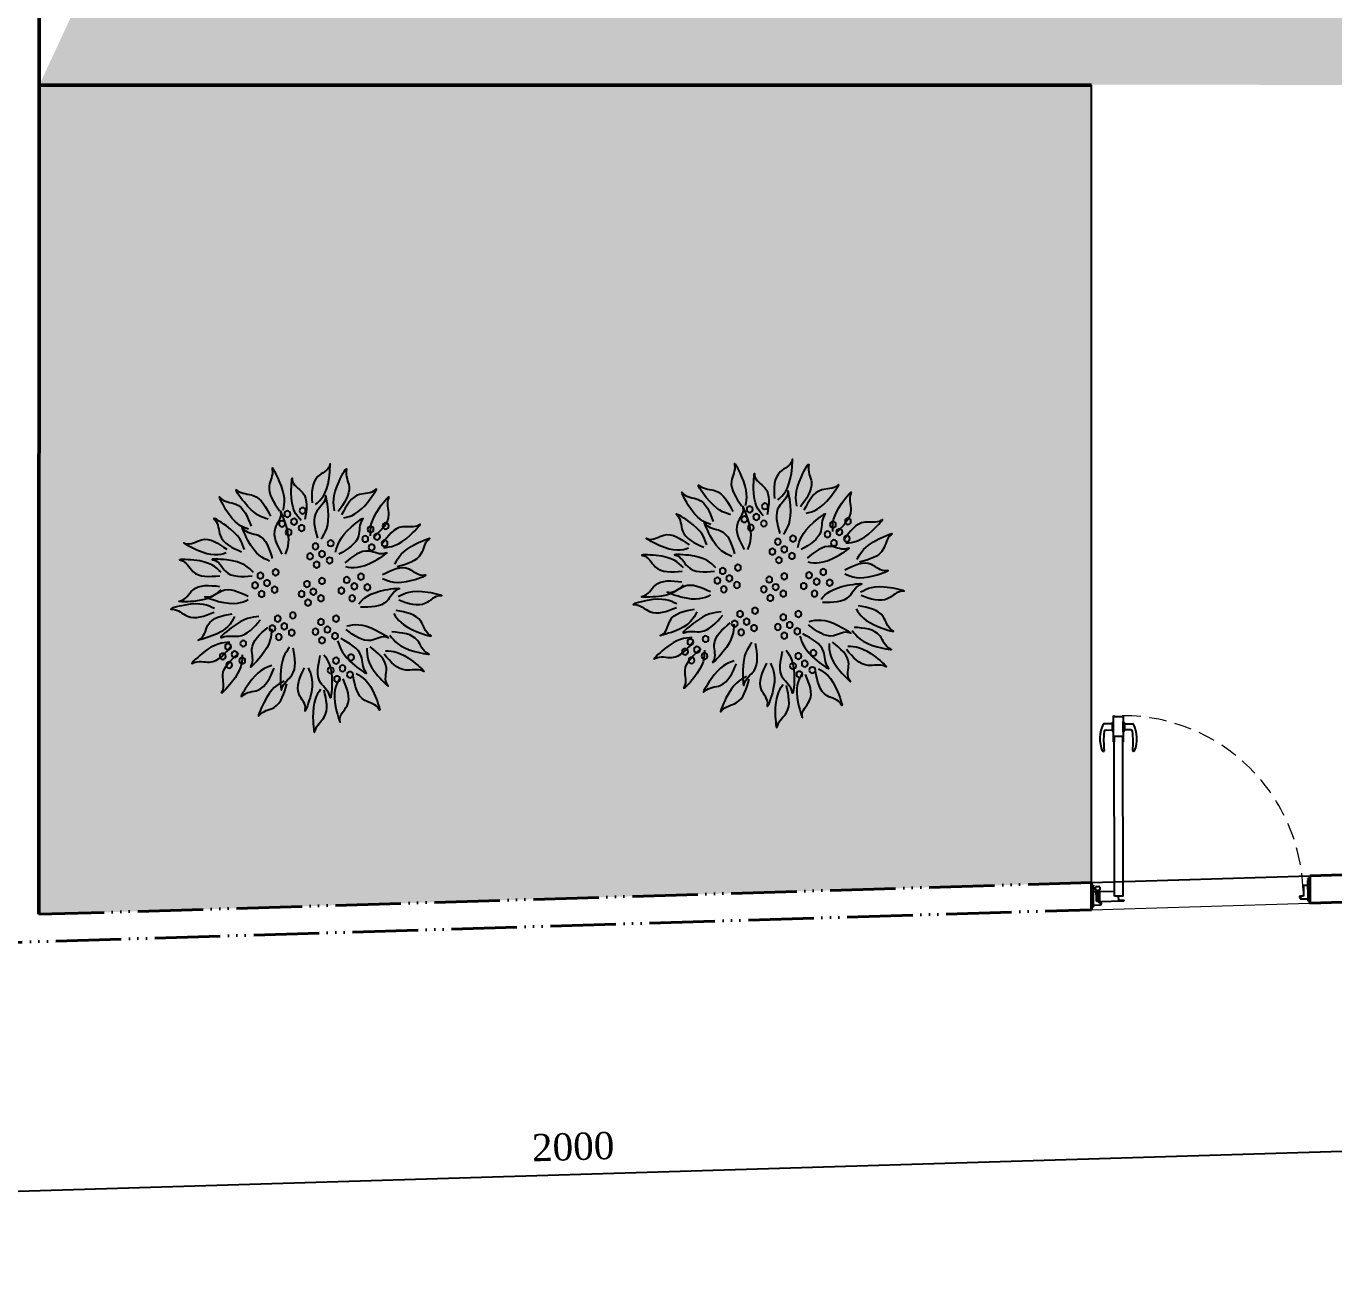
# Model space of a CAD drawing. Header units: centimetres. Extents: x -48696 to 156237, y -5617 to 29024.
# Drawn here: x 88736.1 to 89215.7, y 11829.7 to 12291.3 of the extents above; entities that cross this region are included whole.
import ezdxf

# ---------------------------------------------------------------- set-up
doc = ezdxf.new("R2010")
doc.units = ezdxf.units.CM
doc.linetypes.add('ACAD_ISO06W100', pattern=[36, 24, -3, 0, -3, 0, -3, 0, -3])
doc.linetypes.add('HIDDEN', pattern=[9.525, 6.35, -3.175])
for name, color, linetype, lineweight in [('Corte Planta', 4, 'ACAD_ISO06W100', 40), ('Parede Baixa', 5, 'Continuous', 50), ('Portas - Janelas', 2, 'Continuous', 20), ('Projeção Portas', 55, 'HIDDEN', 5)]:
    doc.layers.add(name, color=color, linetype=linetype, lineweight=lineweight)
doc.layers.add('paisajismo', color=7, linetype='Continuous')
doc.layers.add('PN010', color=1, linetype='Continuous')
doc.styles.add('Valéria', font='romantic.ttf', dxfattribs={"height": 10})
doc.dimstyles.new('Cota - 50', dxfattribs={"dimtxt": 10, "dimasz": 5, "dimexe": 10, "dimexo": 20, "dimgap": 5, "dimtad": 1, "dimtxsty": 'Valéria', "dimblk": 'DOT', "dimcen": 0, "dimclrd": 12, "dimclre": 12, "dimclrt": 2, "dimazin": 2, "dimtfac": 1, "dimtix": 1, "dimtmove": 0, "dimatfit": 3, "dimldrblk": 'DOT', "dimfxl": 1, "dimarcsym": 0})

# ---------------------------------------------------------------- blocks, each defined once
blk = doc.blocks.new('A$C375069E9')
at = {"layer": 'paisajismo', "color": 221}
for centre in [(1.295, 2.06), (0.523, 1.919), (1.375, 1.959), (1.436, 2.03), (1.486, 1.939), (0.603, 1.819), (0.663, 1.889), (0.713, 1.799), (1.305, 1.899), (1.426, 1.859), (0.533, 1.759), (0.653, 1.719), (1.034, 1.759), (1.175, 1.729), (1.044, 1.598), (1.115, 1.658), (1.165, 1.558), (1.225, 1.638), (0.753, 1.448), (1.546, 1.488), (1.687, 1.458), (0.693, 1.348), (0.814, 1.358), (0.884, 1.418), (0.934, 1.317), (1.115, 1.408), (1.255, 1.378), (1.556, 1.327), (1.626, 1.388), (1.737, 1.368), (0.834, 1.247), (1.125, 1.247), (1.195, 1.307), (1.245, 1.207), (1.305, 1.287), (1.677, 1.287), (1.386, 1.087), (0.984, 1.057), (1.064, 0.956), (1.125, 1.027), (1.466, 0.986), (1.526, 1.057), (1.576, 0.966), (0.994, 0.896), (1.115, 0.856), (1.175, 0.936), (1.396, 0.926), (1.516, 0.886), (1.847, 0.826), (1.927, 0.726), (1.988, 0.796), (2.038, 0.706), (0.844, 0.696), (0.924, 0.595), (0.984, 0.666), (1.857, 0.666), (1.978, 0.625), (0.854, 0.535), (0.974, 0.495), (1.034, 0.575)]:
    blk.add_circle(centre, 0.0284, dxfattribs=at)
at = {"layer": 'paisajismo', "color": 124}
for points in [[(0.998, 2.06), (0.956, 2.334), (0.888, 2.44), (0.889, 2.435), (0.863, 2.285), (0.965, 2.054)], [(1.176, 2.118), (1.049, 2.364), (1.042, 2.49), (1.043, 2.485), (1.153, 2.379), (1.207, 2.133)], [(1.475, 2.065), (1.512, 2.34), (1.578, 2.447), (1.577, 2.442), (1.606, 2.292), (1.509, 2.06)], [(1.308, 1.969), (1.401, 2.229), (1.391, 2.355), (1.391, 2.35), (1.296, 2.23), (1.275, 1.979)], [(0.664, 1.826), (0.579, 2.089), (0.495, 2.183), (0.497, 2.179), (0.495, 2.026), (0.632, 1.814)], [(0.912, 1.994), (0.683, 2.149), (0.616, 2.257), (0.62, 2.253), (0.767, 2.212), (0.932, 2.022)], [(1.122, 1.799), (1.058, 2.068), (1.082, 2.193), (1.082, 2.187), (1.163, 2.058), (1.156, 1.806)], [(1.614, 1.981), (1.84, 2.142), (1.904, 2.25), (1.9, 2.247), (1.754, 2.203), (1.593, 2.009)], [(1.798, 1.89), (2.008, 2.07), (2.062, 2.185), (2.059, 2.181), (1.917, 2.123), (1.775, 1.916)], [(1.453, 1.657), (1.451, 1.934), (1.501, 2.049), (1.5, 2.044), (1.55, 1.9), (1.487, 1.656)], [(0.543, 1.718), (0.292, 1.836), (0.209, 1.931), (0.213, 1.928), (0.366, 1.911), (0.558, 1.749)], [(0.988, 1.675), (0.841, 1.91), (0.737, 1.981), (0.74, 1.977), (0.775, 1.828), (0.959, 1.656)], [(1.836, 1.699), (2.004, 1.919), (2.114, 1.98), (2.111, 1.977), (2.062, 1.832), (1.862, 1.678)], [(1.602, 1.593), (1.803, 1.784), (1.851, 1.901), (1.848, 1.896), (1.709, 1.832), (1.578, 1.618)], [(0.438, 1.564), (0.237, 1.755), (0.118, 1.797), (0.122, 1.794), (0.194, 1.659), (0.415, 1.539)], [(2.005, 1.668), (2.28, 1.695), (2.39, 1.758), (2.385, 1.756), (2.236, 1.791), (2.001, 1.702)], [(0.896, 1.541), (0.624, 1.594), (0.52, 1.667), (0.525, 1.665), (0.677, 1.685), (0.903, 1.575)], [(1.751, 1.486), (2.002, 1.603), (2.129, 1.605), (2.124, 1.604), (2.013, 1.498), (1.765, 1.455)], [(2.053, 1.488), (2.306, 1.601), (2.432, 1.601), (2.427, 1.6), (2.315, 1.496), (2.066, 1.456)], [(0.553, 1.432), (0.276, 1.415), (0.158, 1.46), (0.163, 1.459), (0.305, 1.517), (0.551, 1.466)], [(0.773, 1.195), (0.528, 1.324), (0.402, 1.332), (0.407, 1.33), (0.513, 1.219), (0.758, 1.164)], [(1.8, 1.231), (2.076, 1.215), (2.195, 1.26), (2.189, 1.259), (2.047, 1.316), (1.801, 1.265)], [(2.055, 1.326), (2.31, 1.218), (2.436, 1.221), (2.431, 1.222), (2.317, 1.323), (2.067, 1.357)], [(0.405, 1.262), (0.131, 1.304), (0.009, 1.27), (0.015, 1.27), (0.151, 1.2), (0.401, 1.228)], [(0.447, 1.106), (0.23, 0.934), (0.107, 0.902), (0.112, 0.905), (0.195, 1.033), (0.426, 1.133)], [(1.928, 1.076), (2.139, 0.896), (2.26, 0.861), (2.255, 0.863), (2.177, 0.995), (1.949, 1.102)], [(2.115, 1.151), (2.39, 1.183), (2.511, 1.145), (2.506, 1.145), (2.367, 1.08), (2.118, 1.117)], [(0.883, 0.989), (0.609, 0.948), (0.503, 0.88), (0.508, 0.882), (0.658, 0.855), (0.889, 0.956)], [(1.585, 0.962), (1.685, 0.704), (1.775, 0.615), (1.772, 0.62), (1.766, 0.772), (1.617, 0.976)], [(1.701, 1.076), (1.958, 0.973), (2.046, 0.883), (2.041, 0.885), (1.889, 0.894), (1.687, 1.045)], [(0.483, 0.904), (0.251, 0.752), (0.126, 0.732), (0.131, 0.734), (0.226, 0.854), (0.465, 0.933)], [(0.969, 0.852), (0.812, 0.624), (0.705, 0.557), (0.708, 0.561), (0.75, 0.708), (0.941, 0.872)], [(0.524, 0.758), (0.266, 0.658), (0.177, 0.569), (0.181, 0.571), (0.334, 0.578), (0.537, 0.726)], [(0.698, 0.783), (0.595, 0.526), (0.504, 0.438), (0.507, 0.442), (0.516, 0.595), (0.667, 0.796)], [(1.416, 0.791), (1.501, 0.528), (1.488, 0.402), (1.487, 0.407), (1.396, 0.53), (1.383, 0.782)], [(1.856, 0.722), (1.956, 0.464), (2.046, 0.374), (2.043, 0.379), (2.037, 0.532), (1.888, 0.735)], [(1.972, 0.836), (2.229, 0.733), (2.317, 0.642), (2.312, 0.645), (2.16, 0.653), (1.958, 0.804)], [(1.098, 0.722), (1.022, 0.455), (1.04, 0.33), (1.041, 0.335), (1.128, 0.461), (1.131, 0.713)], [(1.582, 0.621), (1.799, 0.449), (1.858, 0.337), (1.854, 0.341), (1.71, 0.393), (1.56, 0.595)], [(0.798, 0.546), (0.619, 0.335), (0.583, 0.214), (0.585, 0.218), (0.717, 0.297), (0.825, 0.524)], [(0.953, 0.499), (0.985, 0.224), (0.947, 0.103), (0.948, 0.108), (0.882, 0.247), (0.919, 0.496)], [(1.244, 0.6), (1.226, 0.324), (1.271, 0.206), (1.27, 0.211), (1.328, 0.353), (1.278, 0.599)], [(1.128, 0.401), (1.199, 0.134), (1.18, 0.009), (1.179, 0.014), (1.094, 0.142), (1.095, 0.393)], [(1.466, 0.475), (1.657, 0.274), (1.699, 0.155), (1.696, 0.159), (1.561, 0.231), (1.441, 0.452)]]:
    blk.add_spline(points, degree=3, dxfattribs=at)
blk = doc.blocks.new('_Dot')
at = {"color": 0, "linetype": 'ByBlock', "lineweight": -2}
blk.add_line((-0.5, 0), (-1, 0), dxfattribs=at)
at = {"color": 0, "linetype": 'ByBlock', "const_width": 0.5}
blk.add_lwpolyline([(-0.25, 0, 1), (0.25, 0, 1)], format="xyb", close=True, dxfattribs=at)
blk = doc.blocks.new('*D1524')
at = {"color": 12, "lineweight": -2, "transparency": 16777216}
for p, q in [((89943.65, 11972), (89946.11, 11890.79)), ((87926.01, 11910.92), (87928.47, 11829.71)), ((87933.16, 11839.86), (89940.81, 11900.64))]:
    blk.add_line(p, q, dxfattribs=at)
at = {"layer": 'Defpoints', "color": 0, "transparency": 16777216}
for p in [(89943.05, 11991.99), (87925.4, 11930.91), (89945.81, 11900.79)]:
    blk.add_point(p, dxfattribs=at)
at = {"color": 12, "lineweight": -2, "transparency": 16777216, "xscale": 5, "yscale": 5, "zscale": 5}
for p, rotation in [((89945.81, 11900.79), 1.733958299638449), ((87928.16, 11839.71), 181.7339582996384)]:
    blk.add_blockref('_Dot', p, dxfattribs=dict(at, rotation=rotation))
at = {"color": 2, "transparency": 16777216, "insert": (88936.68, 11880.36), "char_height": 10, "attachment_point": 5, "rotation": 1.734, "style": 'Valéria'}
blk.add_mtext('2000', dxfattribs=at)
blk = doc.blocks.new('*D1520')
at = {"color": 12, "lineweight": -2, "transparency": 16777216}
for p, q in [((88785.2, 14403.78), (88901.42, 14460.65)), ((90063.73, 12062.68), (88894.64, 14451.76)), ((89958.68, 12005.71), (90074.91, 12062.58))]:
    blk.add_line(p, q, dxfattribs=at)
at = {"layer": 'Defpoints', "color": 0, "transparency": 16777216}
for p in [(88892.44, 14456.26), (88767.23, 14394.99), (89940.72, 11996.92)]:
    blk.add_point(p, dxfattribs=at)
at = {"color": 12, "lineweight": -2, "transparency": 16777216, "xscale": 5, "yscale": 5, "zscale": 5}
for p, rotation in [((88892.44, 14456.26), 116.0746693799297), ((90065.93, 12058.19), 296.0746693799297)]:
    blk.add_blockref('_Dot', p, dxfattribs=dict(at, rotation=rotation))
at = {"color": 2, "transparency": 16777216, "insert": (89488.3, 13261.68), "char_height": 10, "attachment_point": 5, "rotation": 296.0747, "style": 'Valéria'}
blk.add_mtext('2666', dxfattribs=at)

msp = doc.modelspace()

# ---------------------------------------------------------------- hatches: boundary and pattern name
h = msp.add_hatch()
h.set_pattern_fill('GRASS2', color=74, scale=15, pattern_type=2)
h.set_pattern_definition([(360, (103476.319, -68023.644), (15, 15), [2.25, -0.45, 0.6, -0.45, 2.25, -9]), (360, (103475.569, -68023.194), (15, 15), [1.5, -1.125, 2.25, -1.125, 1.5, -7.5]), (360, (103480.819, -68017.194), (15, 15), [1.875, -0.75, 1.875, -10.5]), (360, (103473.319, -68014.194), (15, 15), [0.75, -1.5, 0.75, -12]), (90, (103474.819, -68014.194), (-15, 15), [1.35, -13.65]), (90, (103479.319, -68023.194), (-15, 15), [1.5, -13.5]), (90, (103483.069, -68017.194), (-15, 15), [1.5, -13.5]), (45, (103481.269, -68023.344), (8e-15, 15), [1.5, -19.7132034]), (135, (103477.369, -68023.344), (-15, 8e-15), [1.5, -19.7132034]), (63.434949, (103480.819, -68023.269), (8e-10, 15), [1.5, -32.0410197]), (75.9637565, (103480.069, -68023.1943), (5e-10, 15), [1.5, -60.3465844]), (75.9637565, (103483.819, -68017.1943), (5e-10, 15), [1.2, -60.6465844]), (75.9637565, (103475.119, -68014.1943), (5e-10, 15), [1.05, -60.7965844]), (104.0362435, (103478.569, -68023.1943), (-5e-10, 15), [1.5, -60.3465844]), (104.0362435, (103482.319, -68017.1943), (-5e-10, 15), [1.2, -60.6465844]), (104.0362435, (103474.519, -68014.1943), (-5e-10, 15), [1.05, -60.7965844]), (116.565051, (103477.819, -68023.269), (-6e-09, 15), [1.5, -32.041002])])
h.paths.add_polyline_path([(89280.43687, 12430.75483), (89280.43687, 12440.75483), (89246.00067, 12440.75483), (89246.00067, 12430.75483)], flags=17)
h.paths.add_polyline_path([(89279.1189, 12360.75483), (89279.1189, 12370.75483), (89246.00067, 12370.75483), (89246.00067, 12360.75483)], flags=17)
h.paths.add_polyline_path([(89278.97084, 12290.75483), (89278.97084, 12300.75483), (89246.00067, 12300.75483), (89246.00067, 12290.75483)], flags=17)
h.paths.add_polyline_path([(89278.9218, 12220.75483), (89278.9218, 12230.75483), (89246.00067, 12230.75483), (89246.00067, 12220.75483)], flags=17)
h.paths.add_polyline_path([(89279.15296, 12150.75483), (89279.15296, 12160.75483), (89246.00067, 12160.75483), (89246.00067, 12150.75483)], flags=17)
h.paths.add_polyline_path([(89281.80252, 12090.75483), (89281.80252, 12080.75483), (89245.38007, 12080.75483), (89245.38007, 12090.75483)], flags=17)
h.paths.add_polyline_path([(89456.0601, 12090.79165), (89456.0601, 12081.50706), (89505.72097, 12081.50706), (89505.72097, 12090.79165)], flags=17)
h.paths.add_polyline_path([(89458.88747, 12150.75483), (89458.88747, 12160.5922), (89505.33439, 12160.5922), (89505.33439, 12150.75483)], flags=17)
h.paths.add_polyline_path([(89459.52175, 12220.5922), (89459.52175, 12231.87084), (89505.17351, 12231.87084), (89505.17351, 12220.5922)], flags=17)
h.paths.add_polyline_path([(89459.57152, 12291.87084), (89459.57152, 12301.94935), (89505.22261, 12301.94935), (89505.22261, 12291.87084)], flags=17)
h.paths.add_polyline_path([(89459.58694, 12361.94935), (89459.58694, 12370.75483), (89505.62487, 12370.75483), (89505.62487, 12361.94935)], flags=17)
h.paths.add_polyline_path([(89459.25563, 12430.75483), (89459.25563, 12440.65191), (89506.97521, 12440.65191), (89506.97521, 12430.75483)], flags=17)
h.paths.add_polyline_path([(89683.62005, 12089.93947), (89683.62005, 12079.93947), (89752.86926, 12079.93947), (89752.86926, 12089.93947)], flags=17)
h.paths.add_polyline_path([(89685.27742, 12159.93947), (89685.27742, 12149.93947), (89752.98153, 12149.93947), (89752.98153, 12159.93947)], flags=17)
h.paths.add_polyline_path([(89685.77218, 12229.93947), (89685.77218, 12219.93947), (89753.0938, 12219.93947), (89753.0938, 12229.93947)], flags=17)
h.paths.add_polyline_path([(89685.82107, 12299.93947), (89685.82107, 12289.93947), (89754.22021, 12289.93947), (89754.22021, 12299.93947)], flags=17)
h.paths.add_polyline_path([(89685.77463, 12370.07481), (89685.77463, 12359.93947), (89753.31834, 12359.93947), (89753.31834, 12370.07481)], flags=17)
h.paths.add_polyline_path([(89719.78879, 12440.93928), (89719.78879, 12429.93928), (89685.23134, 12429.93928), (89685.23134, 12440.93928)], flags=17)
edge = h.paths.add_edge_path()
edge.add_line((88740.86032, 12270.26413), (88740.68262, 11965.59327))
edge.add_line((88740.68262, 11965.59327), (89126.82176, 11977.28268))
edge.add_line((89126.82176, 11977.28268), (89126.76163, 12269.72123))
edge.add_line((89126.76163, 12269.72123), (88740.85995, 12269.64188))
edge.add_line((89222.09058, 13304.11184), (89222.0375, 13121.57374))
edge.add_line((89222.0375, 13121.57374), (89312.09058, 13121.54755))
edge.add_line((89312.09058, 13121.54755), (89312.09058, 12874.88854))
edge.add_line((89312.09058, 12874.88854), (89447.16489, 12874.88854))
edge.add_line((89447.16489, 12874.88854), (89447.16489, 12510.75483))
edge.add_line((89447.16489, 12510.75483), (89246.00067, 12510.75483))
edge.add_line((89246.00067, 12510.75483), (89245.99484, 12500.75483))
edge.add_line((89245.99484, 12500.75483), (89312.66297, 12500.75483))
edge.add_line((89312.66297, 12500.75483), (89313.00072, 12503.05101))
edge.add_line((89313.00072, 12503.05101), (89317.96242, 12505.15301))
edge.add_line((89317.96242, 12505.15301), (89317.96242, 12500.75483))
edge.add_line((89317.96242, 12500.75483), (89333.17339, 12501.29726))
edge.add_line((89333.17339, 12501.29726), (89352.48617, 12504.07541))
edge.add_line((89352.48617, 12504.07541), (89365.7654, 12504.70692))
edge.add_line((89365.7654, 12504.70692), (89376.10764, 12504.38828))
edge.add_line((89376.10764, 12504.38828), (89386.96522, 12503.70443))
edge.add_line((89386.96522, 12503.70443), (89396.5511, 12503.10066))
edge.add_line((89396.5511, 12503.10066), (89410.17953, 12500.65191))
edge.add_line((89410.17953, 12500.65191), (89421.67866, 12500.65191))
edge.add_line((89421.67866, 12500.65191), (89422.22705, 12504.38096))
edge.add_line((89422.22705, 12504.38096), (89426.49576, 12503.14618))
edge.add_line((89426.49576, 12503.14618), (89427.27607, 12500.19941))
edge.add_line((89427.27607, 12500.19941), (89610.17953, 12500.65191))
edge.add_line((89610.17953, 12500.65191), (89610.00275, 12497.84508))
edge.add_line((89610.00275, 12497.84508), (89647.62231, 12492.5779))
edge.add_line((89647.62231, 12492.5779), (89648.46672, 12498.31992))
edge.add_line((89648.46672, 12498.31992), (89652.73543, 12497.08514))
edge.add_line((89652.73543, 12497.08514), (89654.29606, 12491.1916))
edge.add_line((89654.29606, 12491.1916), (89661.35997, 12488.332))
edge.add_line((89661.35997, 12488.332), (89661.35649, 12497.00348))
edge.add_line((89661.35649, 12497.00348), (89693.28374, 12497.01627))
edge.add_line((89693.28374, 12497.01627), (89310.49673, 13303.77824))
edge.add_line((89310.49673, 13303.77824), (89222.09058, 13304.0973))
edge.add_line((89245.86009, 12269.73464), (89226.82629, 12269.72124))
edge.add_line((89226.82629, 12269.72124), (89226.82629, 12011.32984))
edge.add_line((89226.82629, 12011.32984), (89753.76365, 12010.26812))
edge.add_line((89753.76365, 12010.26812), (89753.76365, 11996.26179))
edge.add_line((89753.76365, 11996.26179), (89927.48199, 12001.52069))
edge.add_line((89927.48199, 12001.52069), (89753.33442, 12369.96645))
edge.add_line((89753.33442, 12369.96645), (89752.77303, 12019.94105))
edge.add_line((89752.77303, 12019.94105), (89653.76365, 12019.94105))
edge.add_line((89653.76365, 12019.94105), (89653.76365, 12034.78196))
edge.add_line((89653.76365, 12034.78196), (89616.36953, 12027.06818))
edge.add_line((89616.36953, 12027.06818), (89594.57193, 12026.02632))
edge.add_line((89594.57193, 12026.02632), (89594.89605, 12020.19426))
edge.add_line((89594.89605, 12020.19426), (89394.89605, 12020.19426))
edge.add_line((89394.89605, 12020.19426), (89394.89605, 12034.00669))
edge.add_line((89394.89605, 12034.00669), (89368.33225, 12032.08736))
edge.add_line((89368.33225, 12032.08736), (89345.38007, 12033.69833))
edge.add_line((89345.38007, 12033.69833), (89345.38007, 12020.59445))
edge.add_line((89345.38007, 12020.59445), (89245.38007, 12020.75483))
edge.add_line((89245.38007, 12020.75483), (89245.20487, 12269.73418))

# ---------------------------------------------------------------- linework, layer by layer
msp.add_line((89126.82629, 11977.28268), (89126.82629, 12269.72124))
at = {"color": 1}
for p, q in [((89134.87111, 12038.34502), (89135.26397, 12038.34577)), ((89134.88909, 12028.88504), (89134.87111, 12038.34502)), ((89135.26397, 12038.34577), (89135.26435, 12038.14577)), ((89135.26435, 12038.14577), (89135.63149, 12038.14647)), ((89135.63149, 12038.14647), (89135.66155, 12038.11652)), ((89135.66155, 12038.11652), (89135.69149, 12038.14658)), ((89135.69149, 12038.14658), (89135.72155, 12038.11664)), ((89135.72155, 12038.11664), (89135.75149, 12038.14669)), ((89135.75149, 12038.14669), (89135.78155, 12038.11675)), ((89135.78155, 12038.11675), (89135.81149, 12038.14681)), ((89135.81149, 12038.14681), (89135.84155, 12038.11687)), ((89135.84155, 12038.11687), (89135.87149, 12038.14692)), ((89135.87149, 12038.14692), (89135.90155, 12038.11698)), ((89135.90155, 12038.11698), (89135.93149, 12038.14704)), ((89135.93149, 12038.14704), (89135.96155, 12038.11709)), ((89135.96155, 12038.11709), (89135.99149, 12038.14715)), ((89135.99149, 12038.14715), (89136.02155, 12038.11721)), ((89136.02155, 12038.11721), (89136.05149, 12038.14726)), ((89136.05149, 12038.14726), (89136.08155, 12038.11732)), ((89136.08155, 12038.11732), (89136.11149, 12038.14738)), ((89136.11149, 12038.14738), (89136.14155, 12038.11744)), ((89136.14155, 12038.11744), (89136.17149, 12038.14749)), ((89136.17149, 12038.14749), (89136.20155, 12038.11755)), ((89136.20155, 12038.11755), (89136.23149, 12038.14761)), ((89136.23149, 12038.14761), (89136.26155, 12038.11766)), ((89136.26155, 12038.11766), (89136.29149, 12038.14772)), ((89136.29149, 12038.14772), (89136.32155, 12038.11778)), ((89136.32155, 12038.11778), (89136.35149, 12038.14783)), ((89136.35149, 12038.14783), (89136.89149, 12038.14886)), ((89136.89149, 12038.14886), (89136.92155, 12038.11892)), ((89136.92155, 12038.11892), (89136.95149, 12038.14897)), ((89136.95149, 12038.14897), (89136.98155, 12038.11903)), ((89136.98155, 12038.11903), (89137.01149, 12038.14909)), ((89137.01149, 12038.14909), (89137.04155, 12038.11915)), ((89137.04155, 12038.11915), (89137.07149, 12038.1492)), ((89137.07149, 12038.1492), (89137.10155, 12038.11926)), ((89137.10155, 12038.11926), (89137.13149, 12038.14932)), ((89137.13149, 12038.14932), (89137.16155, 12038.11937)), ((89137.16155, 12038.11937), (89137.19149, 12038.14943)), ((89137.19149, 12038.14943), (89137.22155, 12038.11949)), ((89137.22155, 12038.11949), (89137.25149, 12038.14954)), ((89137.25149, 12038.14954), (89137.28155, 12038.1196)), ((89137.28155, 12038.1196), (89137.31149, 12038.14966)), ((89137.31149, 12038.14966), (89137.34155, 12038.11972)), ((89137.34155, 12038.11972), (89137.37149, 12038.14977)), ((89137.37149, 12038.14977), (89137.40155, 12038.11983)), ((89137.40155, 12038.11983), (89137.43149, 12038.14989)), ((89137.43149, 12038.14989), (89137.46155, 12038.11994)), ((89137.46155, 12038.11994), (89137.49149, 12038.15)), ((89137.49149, 12038.15), (89137.52155, 12038.12006)), ((89137.52155, 12038.12006), (89137.55149, 12038.15011)), ((89137.55149, 12038.15011), (89137.58155, 12038.12017)), ((89137.58155, 12038.12017), (89137.61149, 12038.15023)), ((89137.61149, 12038.15023), (89137.97863, 12038.15093)), ((89137.97825, 12038.35093), (89138.37111, 12038.35167)), ((89137.97863, 12038.15093), (89137.97825, 12038.35093)), ((89138.37111, 12038.35167), (89138.38908, 12028.89169)), ((89134.37653, 12035.49408), (89131.30878, 12035.48825)), ((89132.04596, 12033.18964), (89134.3809, 12033.19408)), ((89134.37606, 12035.74408), (89134.3809, 12033.19408)), ((89134.3809, 12033.19408), (89134.38138, 12032.94408)), ((89134.48587, 12035.84429), (89134.47587, 12035.84427)), ((89134.88215, 12032.53503), (89134.87528, 12036.15503)), ((89138.38215, 12032.54168), (89138.37527, 12036.16168)), ((89138.76586, 12035.85242), (89138.77586, 12035.85244)), ((89138.87605, 12035.75263), (89138.88089, 12033.20263)), ((89138.87652, 12035.50263), (89141.94427, 12035.50846)), ((89141.21583, 12033.20707), (89138.88089, 12033.20263)), ((89138.88089, 12033.20263), (89138.88137, 12032.95263)), ((89134.48157, 12032.84427), (89134.49157, 12032.84429)), ((89135.03909, 12028.88532), (89134.88909, 12028.88504)), ((89138.23538, 12030.8414), (89135.03538, 12030.83532)), ((89135.03538, 12030.83532), (89135.03909, 12028.88532)), ((89135.15522, 11972.26565), (89135.04392, 12030.83534)), ((89138.33668, 11972.2717), (89138.22538, 12030.84138)), ((89138.23908, 12028.8914), (89138.23538, 12030.8414)), ((89138.38908, 12028.89169), (89138.23908, 12028.8914)), ((89138.78156, 12032.85244), (89138.77156, 12032.85242)), ((89126.85112, 11976.2971), (89126.84749, 11975.0671)), ((89126.99749, 11975.06666), (89126.99876, 11975.49666)), ((89126.99876, 11975.49666), (89127.39876, 11975.49548)), ((89126.99934, 11975.69666), (89126.99935, 11975.69666)), ((89126.99935, 11975.69666), (89127.00053, 11976.09666)), ((89127.00053, 11976.09666), (89127.00052, 11976.09666)), ((89127.0492, 11975.64651), (89127.04919, 11975.64651)), ((89127.4626, 11975.64529), (89127.0492, 11975.64651)), ((89127.05067, 11976.14651), (89127.05067, 11976.14651)), ((89127.05067, 11976.14651), (89127.46407, 11976.14529)), ((89127.39876, 11975.49548), (89127.39875, 11975.49548)), ((89127.44861, 11975.44533), (89127.4299, 11969.09536)), ((89127.4486, 11975.44533), (89127.44861, 11975.44533)), ((89127.51274, 11975.69515), (89127.4626, 11975.64529)), ((89127.46407, 11976.14529), (89127.51392, 11976.09514)), ((89127.5992, 11975.64489), (89127.51274, 11975.69515)), ((89127.51392, 11976.09514), (89127.60067, 11976.14489)), ((89127.59366, 11973.7649), (89127.5992, 11975.64489)), ((89127.60067, 11976.14489), (89127.60097, 11976.24489)), ((89128.31822, 11974.61793, 19), (89128.29139, 11975.51753, 19)), ((89128.58232, 11975.82633, 19), (89129.48192, 11975.85316, 19)), ((89129.79073, 11975.56223, 19), (89129.81755, 11974.66263, 19)), ((89206.03137, 11976.11999), (89204.48142, 11976.10726)), ((89204.48142, 11976.10726), (89204.51264, 11972.30738)), ((89206.82629, 11978.6566), (89206.01059, 11978.6499)), ((89206.01059, 11978.6499), (89206.01182, 11978.49991)), ((89206.01182, 11978.49991), (89206.09883, 11978.45062)), ((89206.10212, 11978.05064), (89206.01593, 11977.99993)), ((89206.01593, 11977.99993), (89206.03137, 11976.11999)), ((89206.09883, 11978.45062), (89206.14842, 11978.50103)), ((89206.15252, 11978.00105), (89206.10212, 11978.05064)), ((89206.14842, 11978.50103), (89206.5618, 11978.50443)), ((89206.56591, 11978.00444), (89206.15252, 11978.00105)), ((89206.16718, 11977.85116), (89206.61714, 11977.85486)), ((89206.21973, 11971.45138), (89206.16718, 11977.85116)), ((89206.61222, 11978.45484), (89206.6155, 11978.05485)), ((89206.61714, 11977.85486), (89206.62084, 11977.40487)), ((89206.67125, 11977.35529), (89206.82629, 11977.35656)), ((89126.84749, 11975.0671), (89126.84748, 11975.0671)), ((89126.89734, 11975.01696), (89126.89734, 11975.01696)), ((89126.89734, 11975.01696), (89126.94734, 11975.01681)), ((89126.94734, 11975.01681), (89126.94734, 11975.01681)), ((89126.99748, 11975.06666), (89126.99749, 11975.06666)), ((89128.93258, 11973.80958), (89127.59367, 11973.76966)), ((89128.51632, 11973.00682), (89128.54541, 11973.0377)), ((89128.5472, 11972.97773), (89128.51632, 11973.00682)), ((89128.51811, 11972.94685), (89128.5472, 11972.97773)), ((89128.54899, 11972.91776), (89128.51811, 11972.94685)), ((89128.5199, 11972.88687), (89128.54899, 11972.91776)), ((89128.55078, 11972.85778), (89128.5199, 11972.88687)), ((89128.52168, 11972.8269), (89128.55078, 11972.85778)), ((89128.55256, 11972.79781), (89128.52168, 11972.8269)), ((89128.52347, 11972.76693), (89128.55256, 11972.79781)), ((89128.55435, 11972.73784), (89128.52347, 11972.76693)), ((89128.52526, 11972.70695), (89128.55435, 11972.73784)), ((89128.55614, 11972.67786), (89128.52526, 11972.70695)), ((89128.52705, 11972.64698), (89128.55614, 11972.67786)), ((89128.55793, 11972.61789), (89128.52705, 11972.64698)), ((89128.52723, 11973.64743), (89128.76713, 11973.65458)), ((89128.54541, 11973.0377), (89128.52723, 11973.64743)), ((89128.52884, 11972.58701), (89128.55793, 11972.61789)), ((89128.55972, 11972.55792), (89128.52884, 11972.58701)), ((89128.53062, 11972.52703), (89128.55972, 11972.55792)), ((89128.5615, 11972.49794), (89128.53062, 11972.52703)), ((89128.53241, 11972.46706), (89128.5615, 11972.49794)), ((89128.56329, 11972.43797), (89128.53241, 11972.46706)), ((89128.5342, 11972.40709), (89128.56329, 11972.43797)), ((89128.56508, 11972.378), (89128.5342, 11972.40709)), ((89128.53599, 11972.34711), (89128.56508, 11972.378)), ((89128.56687, 11972.31802), (89128.53599, 11972.34711)), ((89128.54493, 11972.04725), (89128.57402, 11972.07813)), ((89128.57581, 11972.01816), (89128.54493, 11972.04725)), ((89128.55387, 11971.74738), (89128.58296, 11971.77826)), ((89128.58475, 11971.71829), (89128.55387, 11971.74738)), ((89128.57075, 11973.02674, 19), (89128.55436, 11973.5765, 19)), ((89128.55566, 11971.68741), (89128.58475, 11971.71829)), ((89128.58654, 11971.65832), (89128.55566, 11971.68741)), ((89128.55745, 11971.62743), (89128.58654, 11971.65832)), ((89128.58833, 11971.59834), (89128.55745, 11971.62743)), ((89128.55923, 11971.56746), (89128.58833, 11971.59834)), ((89128.59012, 11971.53837), (89128.55923, 11971.56746)), ((89128.56102, 11971.50749), (89128.59012, 11971.53837)), ((89128.5919, 11971.4784), (89128.56102, 11971.50749)), ((89128.56281, 11971.44751), (89128.5919, 11971.4784)), ((89128.59369, 11971.41842), (89128.56281, 11971.44751)), ((89128.5646, 11971.38754), (89128.59369, 11971.41842)), ((89128.59548, 11971.35845), (89128.5646, 11971.38754)), ((89128.56639, 11971.32757), (89128.59548, 11971.35845)), ((89128.59727, 11971.29848), (89128.56639, 11971.32757)), ((89128.57402, 11972.07813), (89128.56687, 11972.31802)), ((89128.56818, 11971.26759), (89128.59727, 11971.29848)), ((89128.59906, 11971.2385), (89128.56818, 11971.26759)), ((89128.56996, 11971.20762), (89128.59906, 11971.2385)), ((89128.60084, 11971.17853), (89128.56996, 11971.20762)), ((89128.62222, 11972.97826, 19), (89128.57075, 11973.02674, 19)), ((89128.57175, 11971.14765), (89128.60084, 11971.17853)), ((89128.60263, 11971.11856), (89128.57175, 11971.14765)), ((89128.57354, 11971.08767), (89128.60263, 11971.11856)), ((89128.60442, 11971.05858), (89128.57354, 11971.08767)), ((89128.58296, 11971.77826), (89128.57581, 11972.01816)), ((89128.60285, 11973.62797, 19), (89128.7128, 11973.63125, 19)), ((89128.6226, 11970.44885), (89128.60442, 11971.05858)), ((89128.6319, 11972.6534, 19), (89128.62222, 11972.97826, 19)), ((89128.74197, 11974.33043, 19), (89128.62702, 11974.327, 19)), ((89128.62886, 11971.07761, 19), (89128.67735, 11971.12908, 19)), ((89128.64526, 11970.52786, 19), (89128.62886, 11971.07761, 19)), ((89128.68337, 11972.60491, 19), (89128.6319, 11972.6534, 19)), ((89128.63488, 11972.55345, 19), (89128.68337, 11972.60491, 19)), ((89128.64563, 11972.1929, 19), (89128.63488, 11972.55345, 19)), ((89128.66469, 11971.55389, 19), (89128.65413, 11971.90786, 19)), ((89128.71615, 11971.5054, 19), (89128.66469, 11971.55389, 19)), ((89128.66767, 11971.45393, 19), (89128.71615, 11971.5054, 19)), ((89128.67735, 11971.12908, 19), (89128.66767, 11971.45393, 19)), ((89128.76426, 11973.58276, 19), (89128.77097, 11973.35786, 19)), ((89128.76713, 11973.65458), (89128.77517, 11973.3847)), ((89128.77517, 11973.3847), (89128.77516, 11973.38471)), ((89128.82319, 11973.36163), (89128.8232, 11973.36162)), ((89128.8232, 11973.36162), (89128.94317, 11973.45438)), ((89128.84846, 11970.75901, 19), (89128.85516, 11970.53411, 19)), ((89128.85013, 11973.31875, 19), (89128.96966, 11973.40467, 19)), ((89128.85444, 11970.72589), (89128.85445, 11970.72589)), ((89128.85445, 11970.72589), (89128.86249, 11970.45601)), ((89128.90046, 11970.75214), (89128.90045, 11970.75214)), ((89129.02611, 11970.67274), (89128.90046, 11970.75214)), ((89129.04959, 11970.72413, 19), (89128.92515, 11970.80277, 19)), ((89128.94317, 11973.45438), (89128.93258, 11973.80958)), ((89128.96966, 11973.40467, 19), (89128.94784, 11974.13648, 19)), ((89129.04583, 11970.01127), (89129.02611, 11970.67274)), ((89129.0588, 11970.41513, 19), (89129.04959, 11970.72413, 19)), ((89129.24225, 11973.32189, 19), (89129.19376, 11973.27042, 19)), ((89129.19376, 11973.27042, 19), (89129.26529, 11970.87149, 19)), ((89129.21772, 11974.14452, 19), (89129.24225, 11973.32189, 19)), ((89135.06839, 11973.99253), (89129.25244, 11973.81912)), ((89129.25244, 11973.81912), (89129.26415, 11973.42643)), ((89129.26415, 11973.42643), (89129.35759, 11973.38061)), ((89129.26529, 11970.87149, 19), (89129.31676, 11970.823, 19)), ((89129.31676, 11970.823, 19), (89129.32423, 11970.5724, 19)), ((89129.43559, 11970.76467), (89129.34504, 11970.71336)), ((89129.34504, 11970.71336), (89129.35675, 11970.32068)), ((89129.35675, 11970.32068), (89138.71259, 11970.59963)), ((89129.52662, 11974.35382, 19), (89129.41167, 11974.35039, 19)), ((89129.42683, 11973.67425), (89129.66673, 11973.68141)), ((89129.43428, 11973.42436), (89129.42683, 11973.67425)), ((89129.5222, 11970.47567), (89129.51475, 11970.72556)), ((89129.66673, 11973.68141), (89129.68491, 11973.07168)), ((89129.68491, 11973.07168), (89129.71579, 11973.04258)), ((89129.71579, 11973.04258), (89129.68669, 11973.0117)), ((89129.68669, 11973.0117), (89129.71757, 11972.98261)), ((89129.71757, 11972.98261), (89129.68848, 11972.95173)), ((89129.68848, 11972.95173), (89129.71936, 11972.92264)), ((89129.71936, 11972.92264), (89129.69027, 11972.89176)), ((89129.69027, 11972.89176), (89129.72115, 11972.86266)), ((89129.72115, 11972.86266), (89129.69206, 11972.83178)), ((89129.69206, 11972.83178), (89129.72294, 11972.80269)), ((89129.72294, 11972.80269), (89129.69385, 11972.77181)), ((89129.69385, 11972.77181), (89129.72473, 11972.74272)), ((89129.72473, 11972.74272), (89129.69563, 11972.71184)), ((89129.69563, 11972.71184), (89129.72651, 11972.68274)), ((89129.72651, 11972.68274), (89129.69742, 11972.65186)), ((89129.69742, 11972.65186), (89129.7283, 11972.62277)), ((89129.7283, 11972.62277), (89129.69921, 11972.59189)), ((89129.69921, 11972.59189), (89129.73009, 11972.5628)), ((89129.73009, 11972.5628), (89129.701, 11972.53192)), ((89129.701, 11972.53192), (89129.73188, 11972.50282)), ((89129.73188, 11972.50282), (89129.70279, 11972.47194)), ((89129.70279, 11972.47194), (89129.73367, 11972.44285)), ((89129.73367, 11972.44285), (89129.70457, 11972.41197)), ((89129.70457, 11972.41197), (89129.73546, 11972.38288)), ((89129.73546, 11972.38288), (89129.70636, 11972.352)), ((89129.70636, 11972.352), (89129.71352, 11972.1121)), ((89129.71352, 11972.1121), (89129.7444, 11972.08301)), ((89129.7444, 11972.08301), (89129.7153, 11972.05213)), ((89129.7153, 11972.05213), (89129.72246, 11971.81224)), ((89129.72246, 11971.81224), (89129.75334, 11971.78314)), ((89129.75334, 11971.78314), (89129.72424, 11971.75226)), ((89129.72424, 11971.75226), (89129.75513, 11971.72317)), ((89129.75513, 11971.72317), (89129.72603, 11971.69229)), ((89129.72603, 11971.69229), (89129.75691, 11971.6632)), ((89129.75691, 11971.6632), (89129.72782, 11971.63232)), ((89129.72782, 11971.63232), (89129.7587, 11971.60322)), ((89129.7587, 11971.60322), (89129.72961, 11971.57234)), ((89129.72961, 11971.57234), (89129.76049, 11971.54325)), ((89129.76049, 11971.54325), (89129.7314, 11971.51237)), ((89129.7314, 11971.51237), (89129.76228, 11971.48328)), ((89129.76228, 11971.48328), (89129.73319, 11971.4524)), ((89129.73319, 11971.4524), (89129.76407, 11971.4233)), ((89129.76407, 11971.4233), (89129.73497, 11971.39242)), ((89129.73497, 11971.39242), (89129.76585, 11971.36333)), ((89129.76585, 11971.36333), (89129.73676, 11971.33245)), ((89129.73676, 11971.33245), (89129.76764, 11971.30336)), ((89129.76764, 11971.30336), (89129.73855, 11971.27248)), ((89129.73855, 11971.27248), (89129.76943, 11971.24338)), ((89129.76943, 11971.24338), (89129.74034, 11971.2125)), ((89129.74034, 11971.2125), (89129.77122, 11971.18341)), ((89129.77122, 11971.18341), (89129.74213, 11971.15253)), ((89129.74213, 11971.15253), (89129.77301, 11971.12344)), ((89129.77301, 11971.12344), (89129.74391, 11971.09256)), ((89129.74391, 11971.09256), (89129.76209, 11970.48283)), ((89138.34668, 11972.27172), (89135.15522, 11972.26565)), ((89136.75898, 11970.69144), (89136.7113, 11972.29073)), ((89138.70812, 11970.74956), (89136.75898, 11970.69144)), ((89138.71259, 11970.59963), (89138.70812, 11970.74956)), ((89203.33768, 11972.29773), (89203.11269, 11972.29588)), ((89203.11269, 11972.29588), (89203.11679, 11971.7959)), ((89203.2635, 11972.19712), (89203.3885, 11972.19815)), ((89203.26556, 11971.94713), (89203.2635, 11972.19712)), ((89203.81554, 11971.95165), (89203.26556, 11971.94713)), ((89203.3885, 11972.19815), (89203.3881, 11972.24815)), ((89203.64106, 11971.28019), (89206.07097, 11971.30015)), ((89203.68809, 11972.25061), (89203.68849, 11972.20061)), ((89203.68849, 11972.20061), (89203.81348, 11972.20164)), ((89204.51264, 11972.30738), (89203.73767, 11972.30102)), ((89203.81348, 11972.20164), (89203.81554, 11971.95165)), ((89206.07097, 11971.30015), (89206.15797, 11971.25086)), ((89206.16126, 11970.85088), (89206.07507, 11970.80017)), ((89206.07507, 11970.80017), (89206.07589, 11970.70017)), ((89206.1263, 11970.65058), (89206.82629, 11970.65633)), ((89206.15797, 11971.25086), (89206.20756, 11971.30127)), ((89206.21167, 11970.80129), (89206.16126, 11970.85088)), ((89206.20756, 11971.30127), (89206.62095, 11971.30467)), ((89206.62505, 11970.80469), (89206.21167, 11970.80129)), ((89206.66971, 11971.45508), (89206.21973, 11971.45138)), ((89206.66618, 11971.88506), (89206.66971, 11971.45508)), ((89206.67136, 11971.25508), (89206.67465, 11970.8551)), ((89206.7658, 11971.93588), (89206.71577, 11971.93547)), ((89126.83117, 11969.52713), (89126.82764, 11968.33243)), ((89127.44104, 11968.33062), (89126.82764, 11968.33243)), ((89126.83116, 11969.52713), (89126.83117, 11969.52713)), ((89126.93131, 11969.57683), (89126.88131, 11969.57698)), ((89126.97812, 11968.49669), (89126.97813, 11968.49669)), ((89126.97813, 11968.49669), (89126.97931, 11968.89669)), ((89126.97931, 11968.89669), (89126.9793, 11968.89669)), ((89126.9799, 11969.09669), (89126.98117, 11969.52669)), ((89127.4299, 11969.09536), (89126.9799, 11969.09669)), ((89126.98117, 11969.52669), (89126.98116, 11969.52669)), ((89126.99177, 11968.92958), (89129.95584, 11969.01795)), ((89127.44138, 11968.44532), (89127.02798, 11968.44654)), ((89127.49092, 11968.28817), (89127.44104, 11968.33062)), ((89127.49153, 11968.49518), (89127.44138, 11968.44532)), ((89127.57769, 11968.34492), (89127.49092, 11968.28817)), ((89127.57798, 11968.44492), (89127.49153, 11968.49518)), ((89127.57769, 11968.34492), (89127.57798, 11968.44492)), ((89128.86249, 11970.45601), (89128.6226, 11970.44885)), ((89128.80667, 11970.48265, 19), (89128.69672, 11970.47937, 19)), ((89129.82048, 11970.03437), (89129.04583, 11970.01127)), ((89129.32423, 11970.5724, 19), (89129.14517, 11970.38233, 19)), ((89129.76209, 11970.48283), (89129.5222, 11970.47567)), ((89129.7485, 11969.93218), (89129.87344, 11969.9359)), ((89129.75595, 11969.68229), (89129.7485, 11969.93218)), ((89130.3057, 11969.69868), (89129.75595, 11969.68229)), ((89129.82048, 11970.03437), (89129.82048, 11970.03437)), ((89129.87344, 11969.9359), (89129.87195, 11969.98588)), ((89129.87195, 11969.98588), (89129.87195, 11969.98588)), ((89129.95584, 11969.01795), (89129.95583, 11969.01795)), ((89130.17181, 11969.99482), (89130.17182, 11969.99482)), ((89130.17182, 11969.99482), (89130.17331, 11969.94484)), ((89130.17331, 11969.94484), (89130.29825, 11969.94857)), ((89130.22031, 11970.04629), (89130.2203, 11970.04629)), ((89130.44521, 11970.05299), (89130.22031, 11970.04629)), ((89130.29825, 11969.94857), (89130.3057, 11969.69868)), ((89130.46011, 11969.55322), (89130.44521, 11970.05299)), ((89130.4601, 11969.55322), (89130.46011, 11969.55322))]:
    msp.add_line(p, q, dxfattribs=at)
for centre, radius, start, end in [((89141.99103, 12030.0042), 12.14519, 153.9030473, 201.7888062), ((89131.30942, 12035.23799), 0.25026, 90.1458821, 154.2368117), ((89132.04741, 12032.53942), 0.65023, 90.1273535, 174.8568113), ((89134.47606, 12035.74427), 0.1, 90.1088768, 180.1088768), ((89134.48138, 12032.94427), 0.1, 180.1088768, 270.1088768), ((89134.48569, 12035.93429), 0.09, 270.1088768, 0.1088768), ((89134.83569, 12035.93495), 0.26, 90.1088768, 180.1088768), ((89134.83528, 12036.15495), 0.04, 0.1088768, 90.1088768), ((89138.41527, 12036.16175), 0.04, 90.1088768, 180.1088768), ((89138.41569, 12035.94175), 0.26, 0.1088768, 90.1088768), ((89138.76569, 12035.94242), 0.09, 180.1088768, 270.1088768), ((89138.77605, 12035.75244), 0.1, 0.1088768, 90.1088768), ((89138.78137, 12032.95244), 0.1, 270.1088768, 0.1088768), ((89141.21686, 12032.55684), 0.65023, 5.3609424, 90.0904002), ((89141.94459, 12035.2582), 0.25026, 25.980942, 90.0718715), ((89131.28294, 12029.98385), 12.14519, 338.4289474, 26.3147063), ((89166.3708, 12029.15751), 35.1398, 174.3817267, 185.7856933), ((89134.49174, 12032.75429), 0.09, 0.1088768, 90.1088768), ((89134.84174, 12032.75496), 0.26, 180.1088768, 270.1088768), ((89134.84215, 12032.53496), 0.04, 270.1088768, 0.1088768), ((89138.42215, 12032.54176), 0.04, 180.1088768, 270.1088768), ((89138.42173, 12032.76176), 0.26, 270.1088768, 0.1088768), ((89138.77173, 12032.76242), 0.09, 90.1088768, 180.1088768), ((89106.90657, 12029.04451), 35.1398, 354.4320603, 5.836027), ((89130.94636, 12025.58781), 0.25027, 201.5034074, 270.0670964), ((89131.16138, 12025.58804), 0.25009, 270.1316865, 6.2209375), ((89142.1293, 12025.60888), 0.25009, 173.9968161, 270.0860672), ((89142.34431, 12025.60947), 0.25027, 270.1506573, 338.7143462), ((89127.04934, 11975.69651), 0.05, 179.831162, 269.831162), ((89127.05052, 11976.09651), 0.05, 89.831162, 179.831162), ((89127.3986, 11975.44548), 0.05, 359.831162, 89.831162), ((89128.59126, 11975.52647, 19), 0.3, 91.7078077, 181.7078077), ((89129.49086, 11975.55329, 19), 0.3, 1.7078077, 91.7078077), ((89206.56221, 11978.45442), 0.05001, 0.4821149, 90.4706569), ((89206.5655, 11978.05444), 0.05, 270.4720893, 0.4692245), ((89206.67084, 11977.40529), 0.05, 180.4706569, 270.4706569), ((89126.89748, 11975.06696), 0.05, 179.831162, 269.831162), ((89126.94748, 11975.06681), 0.05, 269.831162, 359.831162), ((89128.61808, 11974.62687, 19), 0.3, 181.7078077, 271.7078077), ((89128.60434, 11973.57799, 19), 0.05, 91.7078077, 181.7078077), ((89128.71429, 11973.58127, 19), 0.05, 1.7078077, 91.7078077), ((89128.74793, 11974.13052, 19), 0.2, 1.7078077, 91.7078077), ((89128.82095, 11973.35935, 19), 0.05, 181.7078077, 305.7078077), ((89128.80515, 11973.3856), 0.03, 181.7078077, 306.9689882), ((89128.89843, 11970.7605, 19), 0.05, 57.7078077, 181.7078077), ((89128.88443, 11970.72678), 0.03, 57.7088632, 181.7078077), ((89129.41764, 11974.15048, 19), 0.2, 91.7078077, 181.7078077), ((89129.3843, 11973.42287), 0.05, 237.7078077, 1.7078077), ((89129.46477, 11970.72407), 0.05, 1.7078077, 125.7078077), ((89129.51768, 11974.65369, 19), 0.3, 271.7078077, 1.7078077), ((89203.63678, 11971.80017), 0.52, 180.4706569, 270.4717588), ((89203.33811, 11972.24775), 0.04999, 0.4585633, 90.49147), ((89203.73808, 11972.25103), 0.04999, 90.4706569, 180.4821172), ((89206.12589, 11970.70058), 0.05, 180.4706569, 270.4706569), ((89206.62136, 11971.25467), 0.05, 0.4753203, 90.4706569), ((89206.62465, 11970.85468), 0.05, 270.4583098, 0.471546), ((89206.71618, 11971.88547), 0.05, 90.4706569, 180.4706569), ((89206.76621, 11971.88588), 0.05, 0.4696858, 90.4725597), ((89126.88116, 11969.52698), 0.05, 89.831162, 179.831162), ((89126.93116, 11969.52683), 0.05, 359.831162, 89.831162), ((89127.02812, 11968.49654), 0.05, 179.831162, 269.831162), ((89127.0293, 11968.89654), 0.05, 138.6493325, 179.8311621), ((89128.69523, 11970.52935, 19), 0.05, 181.7078077, 271.7078077), ((89128.80518, 11970.53262, 19), 0.05, 271.7078077, 1.7078077), ((89129.10878, 11970.41662, 19), 0.05, 181.7078077, 316.7078077), ((89129.82197, 11969.98439), 0.05, 1.7078077, 91.7078077), ((89129.94034, 11969.53772), 0.52, 271.7078077, 1.7078077), ((89130.22179, 11969.99631), 0.05, 91.7078077, 181.7078077)]:
    msp.add_arc(centre, radius, start, end, dxfattribs=at)
at = {"layer": 'Corte Planta'}
for p, q in [((89206.82629, 11979.66794), (89226.82629, 11980.31007)), ((88740.68262, 11965.59327), (89126.82629, 11977.28282)), ((89126.82629, 11977.28268), (89126.82629, 11967.27824)), ((89206.82629, 11969.70004), (89206.82629, 11979.66794)), ((88710.67614, 11954.68032), (89126.82629, 11967.27824)), ((89206.82629, 11969.70004), (89226.82629, 11970.30549))]:
    msp.add_line(p, q, dxfattribs=at)
at = {"layer": 'Parede Baixa', "color": 4}
msp.add_line((88740.68262, 11965.59327), (88740.88912, 12319.64189), dxfattribs=at)
at = {"layer": 'Parede Baixa', "color": 0}
msp.add_line((88740.85995, 12269.64188), (89126.82629, 12269.72124), dxfattribs=at)
at = {"layer": 'PN010'}
msp.add_line((89126.82629, 11977.28268), (89206.82629, 11979.66794), dxfattribs=at)
at = {"layer": 'Portas - Janelas'}
msp.add_line((89126.82629, 11967.27824), (89206.79076, 11969.66243), dxfattribs=at)
at = {"layer": 'Projeção Portas'}
msp.add_arc((89138.30059, 11972.33812), 66.07998, 1.7078077, 91.5690768, dxfattribs=at)

# ---------------------------------------------------------------- block references
at = {"color": 2, "xscale": -39.43178529435056, "yscale": 39.43178529435056, "zscale": 39.43178529435056}
for p in [(89058.07092, 12034.043), (88888.5226, 12032.34545)]:
    msp.add_blockref('A$C375069E9', p, dxfattribs=at)

# ---------------------------------------------------------------- dimensions: what is measured, and where the dimension line sits
for p1, p2, distance, text, picture, middle in [((89940.71772, 11996.91907), (88767.23138, 14394.98563), -139.3961, '2666', '*D1520', (89488.29829, 13261.68325)), ((87925.40395, 11930.90815), (89943.04872, 11991.98735), -91.2403, '2000', '*D1524', (88936.6812, 11880.35554))]:
    dim = msp.add_aligned_dim(p1=p1, p2=p2, distance=distance, text=text, dimstyle='Cota - 50', override={"dimtxsty": 'Valéria'})
    dim.commit()
    dim.dimension.update_dxf_attribs({"geometry": picture, "text_midpoint": middle})

doc.saveas('drawing.dxf')
